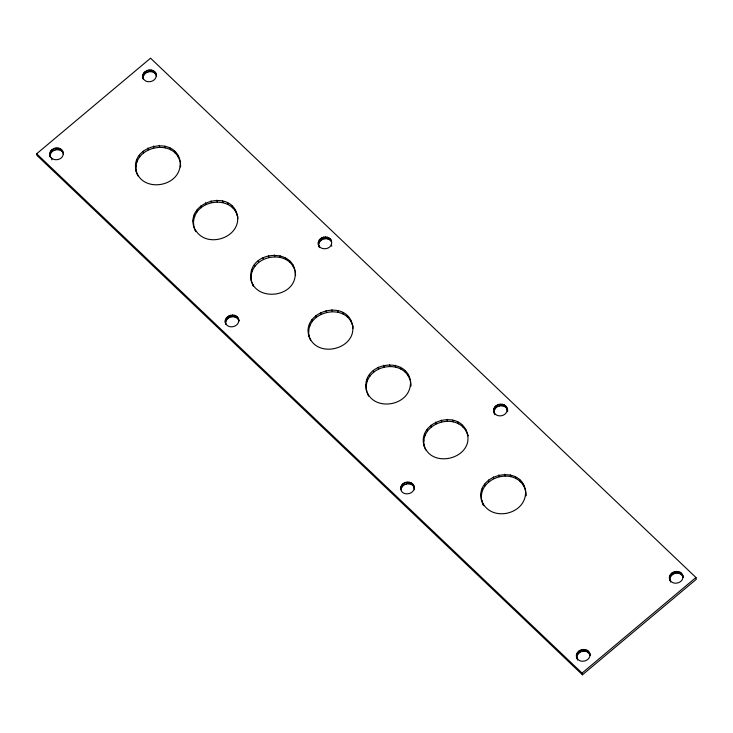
<?xml version="1.0" encoding="UTF-8"?>
<svg xmlns="http://www.w3.org/2000/svg" width="733" height="733" viewBox="0 0 733 733"><rect width="100%" height="100%" fill="white"/><g stroke="black" fill="none" stroke-linecap="round" stroke-linejoin="round"><path stroke-width="1.1" d="M49.807 153.857C50.21 146.288 63.487 145.849 63.24 153.875C62.836 161.443 49.56 161.883 49.807 153.857L50.33 157.137L49.926 155.414M50.21 155.588C50.65 148.845 61.783 147.296 63.514 154.049M142.798 75.82L143.32 79.1C139.178 69.873 156.166 65.878 156.514 76.012L155.543 72.842M143.201 77.551C143.668 71.513 152.849 69.342 155.946 74.564M137.932 175.902C122.869 144.63 181.683 131.803 180.529 166.977L180.208 162.863M136.411 172.072C131.115 146.957 173.803 136.888 180.135 161.837M180.135 165.246C178.678 187.602 141.771 192.724 136.008 170.34M193.173 220.01L193.979 226.882L195.867 231.674C179.768 202.161 234.78 185.751 237.859 218.7M193.576 221.742C195.024 199.385 231.93 194.263 237.694 216.647M225.269 320.926L225.791 324.206C221.641 314.979 238.628 310.984 238.976 321.118L238.005 317.948M225.672 322.657C226.14 316.619 235.32 314.448 238.408 319.67M250.732 274.82C252.07 249.724 296.068 248.258 295.252 274.866C293.924 299.971 249.916 301.428 250.732 274.82L251.538 281.692L251.135 279.96M251.135 276.552C252.537 254.708 288.326 249 294.877 270.495M318.259 242.889C318.663 235.311 331.939 234.872 331.692 242.907C331.289 250.475 318.012 250.915 318.259 242.889L318.782 246.169L318.379 244.437M318.663 244.62C319.13 238.582 328.311 236.411 331.398 241.633L330.995 239.902M310.618 340.332C295.921 311.149 350.2 295.94 352.976 328.32M309.106 336.502C303.801 311.378 346.489 301.318 352.82 326.267M365.859 384.44L366.665 391.312C358.648 361.021 412.312 353.957 410.782 386.218L410.379 381.078M366.262 386.172C367.664 364.328 403.452 358.62 410.004 380.115M410.379 384.486C408.932 406.842 372.025 411.964 366.262 389.58M414.035 486.455C415.84 494.94 400.502 496.919 400.722 487.995C401.308 480.271 414.328 480.106 414.438 488.187L413.467 485.017M413.87 486.739C410.773 481.517 401.592 483.688 401.125 489.726L400.722 487.995M425.745 449.952C411.561 422.08 462.111 405.615 467.947 435.888L465.647 429.364M424.224 446.122C419.569 423.546 454.854 411.634 466.051 431.096M493.721 409.958L494.244 413.238C490.001 402.884 509.059 400.484 507.557 411.699L507.025 408.418M494.124 411.689C494.555 404.937 505.697 403.397 507.428 410.15M481.389 499.2L483.679 505.724C467.104 474.26 526.816 459.921 525.909 495.838L525.506 490.698L523.215 484.174M481.792 500.932C477.128 478.356 512.413 466.445 523.619 485.906M507.154 409.967C506.714 416.72 495.581 418.259 493.84 411.506M525.506 494.106C523.958 514.126 493.52 521.319 483.276 503.992M576.477 655.339L576.999 658.619C572.849 649.392 589.836 645.397 590.193 655.531L589.213 652.361M576.88 657.07C577.347 651.032 586.528 648.861 589.616 654.093M669.476 577.302L669.999 580.582C665.848 571.355 682.835 567.36 683.183 577.494L682.212 574.324M669.87 579.033C670.338 572.995 679.528 570.824 682.615 576.046M36.65 153.774L150.549 58.191L695.947 577.503L696.35 579.226L582.451 674.809L37.053 155.497L36.65 153.774L582.048 673.086L582.451 674.809M582.048 673.086L695.947 577.503M669.596 578.85C671.501 586.382 684.384 583.349 682.78 575.762M576.596 656.896C578.511 664.419 591.384 661.386 589.79 653.809M195.464 229.942C206.669 249.403 241.945 237.492 237.29 214.916M423.821 444.39C430.152 469.34 472.84 459.27 467.544 434.156M367.041 392.265L368.552 396.104M308.703 334.77C315.025 359.72 357.713 349.659 352.417 324.536M251.914 282.654L253.05 285.522M142.926 77.368C144.832 84.9 157.705 81.858 156.111 74.28M225.388 322.474C227.294 330.006 240.177 326.973 238.573 319.386M681.232 573.078L681.635 574.809M679.903 572.125L680.306 573.857M678.327 571.529L678.731 573.252M676.605 571.319L677.008 573.05M674.855 571.52L675.249 573.252M673.187 572.116L673.59 573.847M671.73 573.069L672.134 574.8M670.576 574.305L670.979 576.037M669.806 575.753L670.209 577.485M670.164 580.298L670.567 582.029M588.232 651.115L588.636 652.846M586.913 650.162L587.316 651.894M585.337 649.566L585.731 651.289M583.605 649.356L584.009 651.087M581.855 649.557L582.259 651.289M580.197 650.153L580.6 651.884M578.74 651.106L579.143 652.837M577.586 652.343L577.989 654.074M576.816 653.79L577.219 655.522M577.173 658.335L577.577 660.067M506.457 406.971L506.86 408.702M505.477 405.734L505.88 407.466M504.148 404.781L504.551 406.503M502.572 404.176L502.975 405.908M519.963 480.06L520.366 481.783M500.85 403.975L501.253 405.697M499.1 404.176L499.503 405.908M515.565 476.899L515.968 478.622M497.441 404.772L497.835 406.503M495.984 405.725L496.378 407.447M494.83 406.962L495.233 408.693M510.333 474.902L510.736 476.633M494.051 408.409L494.454 410.132M494.409 412.954L494.812 414.686M504.625 474.224L505.028 475.955M498.816 474.892L499.219 476.624M493.309 476.871L493.712 478.603M488.48 480.023L488.884 481.755M484.66 484.128L485.063 485.86M482.103 488.92L482.506 490.652M480.985 494.06L481.389 495.792M462.395 425.25L462.798 426.973M458.006 422.089L458.409 423.811M452.774 420.101L453.177 421.823M447.057 419.413L447.46 421.145M441.257 420.082L441.651 421.814M435.75 422.061L436.144 423.793M430.922 425.213L431.316 426.945M427.092 429.318L427.495 431.05M424.535 434.11L424.938 435.842M423.427 439.25L423.83 440.982M408.089 374.554L408.492 376.286M404.836 370.44L405.239 372.162M400.447 367.279L400.85 369.001M395.215 365.291L395.618 367.013M389.498 364.603L389.901 366.335M414.154 488.013L414.557 489.736M412.487 483.771L412.89 485.503M411.158 482.818L411.561 484.55M383.689 365.272L384.092 367.004M409.582 482.213L409.985 483.945M407.86 482.012L408.263 483.743M406.1 482.213L406.503 483.945M378.182 367.251L378.585 368.983M404.442 482.809L404.845 484.54M402.985 483.762L403.388 485.493M401.831 484.999L402.234 486.73M401.061 486.446L401.464 488.178M373.354 370.403L373.757 372.135M369.533 374.517L369.936 376.24M366.976 379.3L367.38 381.032M350.521 319.744L350.924 321.475M330.015 238.665L330.418 240.397M331.353 244.456L331.756 246.187M347.268 315.63L347.671 317.362M328.696 237.712L329.099 239.444M327.12 237.107L327.514 238.839M325.388 236.906L325.791 238.637M342.879 312.469L343.282 314.2M323.638 237.107L324.041 238.839M321.979 237.703L322.383 239.434M337.647 310.48L338.05 312.203M320.523 238.656L320.926 240.387M319.368 239.893L319.771 241.624M318.598 241.34L319.002 243.072M318.956 245.885L319.35 247.617M331.939 309.793L332.342 311.525M326.13 310.462L326.533 312.194M320.623 312.441L321.027 314.173M315.795 315.593L316.198 317.325M311.965 319.707L312.368 321.43M309.418 324.49L309.812 326.222M308.3 329.63L308.703 331.362M292.962 264.934L293.365 266.665M289.709 260.82L290.112 262.551M285.32 257.659L285.723 259.39M280.088 255.67L280.492 257.393M274.371 254.983L274.774 256.715M268.562 255.652L268.965 257.384M263.055 257.631L263.459 259.363M258.227 260.783L258.63 262.515M254.406 264.897L254.809 266.62M251.85 269.68L252.253 271.412M253.032 284.752L253.435 286.484M235.403 210.124L235.806 211.855M232.15 206.01L232.553 207.741M227.752 202.849L228.155 204.58M222.52 200.86L222.924 202.592M216.812 200.173L217.215 201.905M211.003 200.842L211.406 202.574M237.025 316.702L237.428 318.434M235.696 315.749L236.099 317.481M234.12 315.153L234.523 316.876M232.398 314.943L232.801 316.674M205.497 202.821L205.9 204.553M230.648 315.144L231.051 316.876M228.98 315.74L229.383 317.471M227.523 316.693L227.926 318.424M200.668 205.973L201.071 207.705M226.369 317.93L226.772 319.661M225.599 319.377L226.002 321.109M196.847 210.087L197.25 211.819M194.291 214.87L194.694 216.602M177.835 155.314L178.238 157.045M174.582 151.2L174.985 152.931M154.562 71.596L154.956 73.327M153.234 70.643L153.637 72.375M170.193 148.039L170.597 149.77M151.658 70.038L152.061 71.77M149.935 69.837L150.338 71.568M148.176 70.038L148.579 71.77M164.962 146.05L165.365 147.782M146.518 70.634L146.921 72.365M145.061 71.587L145.464 73.318M143.906 72.824L144.309 74.555M143.137 74.271L143.54 76.003M159.244 145.363L159.647 147.095M153.444 146.041L153.838 147.764M147.938 148.011L148.341 149.743M143.109 151.163L143.503 152.895M139.279 155.277L139.682 157.009M136.723 160.06L137.126 161.791M135.614 165.2L136.017 166.932M62.543 150.879L62.946 152.611M61.563 149.633L61.966 151.364M60.243 148.68L60.637 150.412M58.658 148.084L59.061 149.807M56.936 147.874L57.339 149.605M55.186 148.075L55.589 149.807M53.527 148.671L53.93 150.402M52.07 149.624L52.474 151.355M50.916 150.861L51.319 152.592M50.146 152.308L50.54 154.04M51.475 158.099L51.878 159.831M295.252 271.457L295.573 275.571"/></g></svg>
